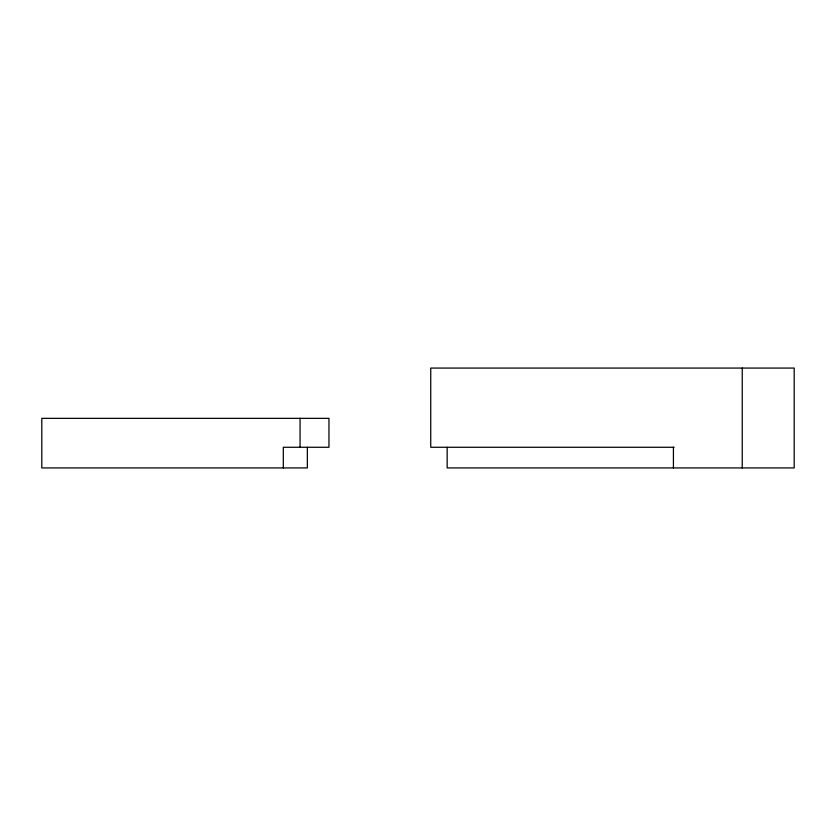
<?xml version="1.0" encoding="UTF-8"?>
<svg xmlns="http://www.w3.org/2000/svg" width="836" height="836" viewBox="0 0 836 836"><rect width="100%" height="100%" fill="white"/><g stroke="black" fill="none" stroke-linecap="round" stroke-linejoin="round"><path stroke-width="1.25" d="M674.171 447.27L430.739 447.27L430.739 368.07L794.2 368.07L794.2 467.93L447.155 467.93L447.155 447.27M742.243 368.07L742.243 467.93M673.419 447.27L673.419 467.93M307.355 447.27L307.355 467.93L41.8 467.93L41.8 418.345L328.956 418.345L328.956 447.27L283.31 447.27L283.31 467.93M300.072 418.345L300.072 447.27"/></g></svg>
